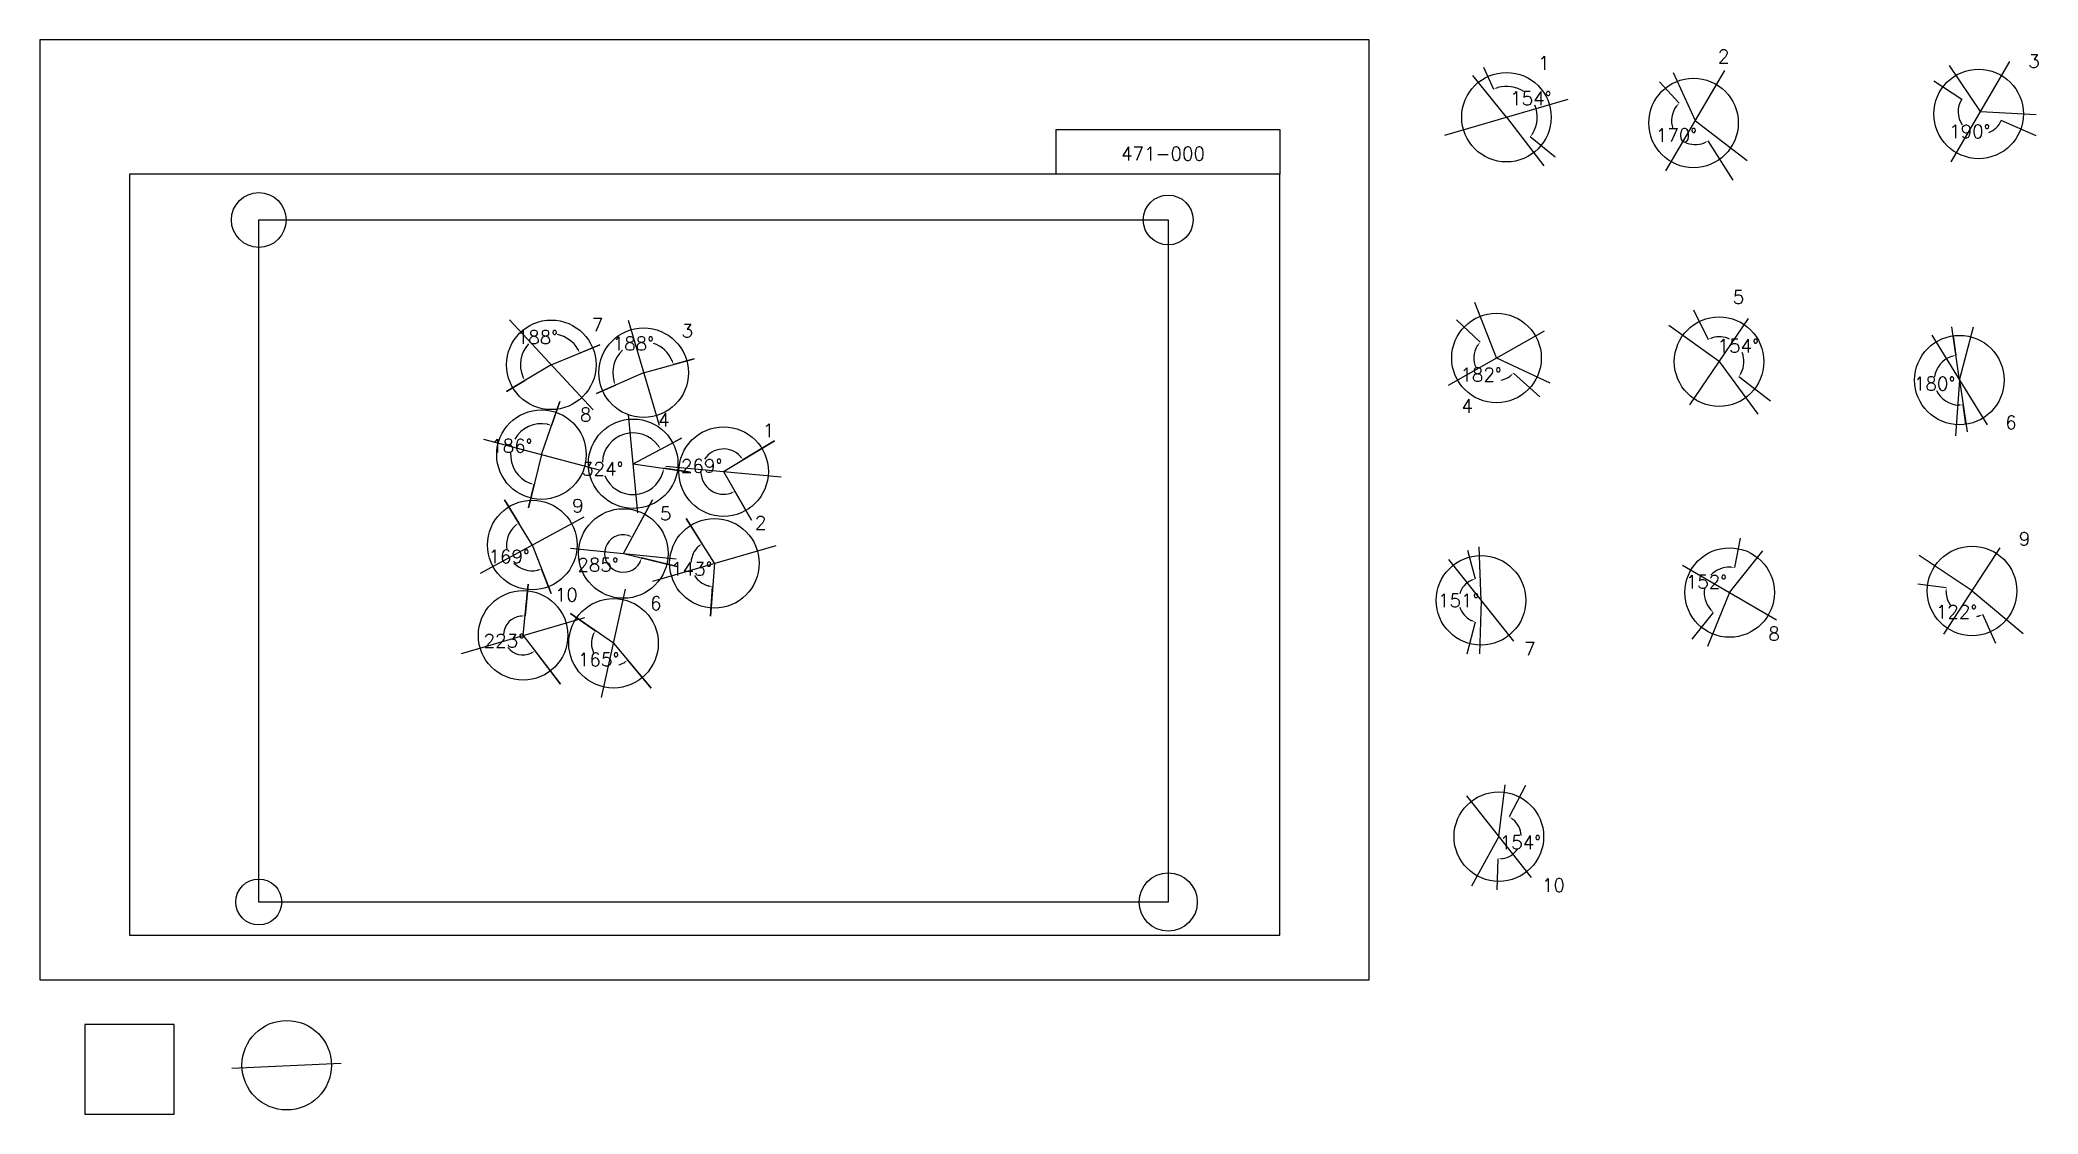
# Model space of a CAD drawing. Extents: x 0 to 2232157, y -150000 to 1050000.
import ezdxf

# ---------------------------------------------------------------- set-up
doc = ezdxf.new("R2010")
doc.units = 0
doc.header["$MEASUREMENT"] = 0
doc.layers.get('0').update_dxf_attribs({"linetype": 'CONTINUOUS'})
doc.layers.get('Defpoints').update_dxf_attribs({"linetype": 'CONTINUOUS'})
for name, color, linetype in [('_0-0_', 7, 'CONTINUOUS'), ('_0-1_V-nasSTD', 7, 'CONTINUOUS'), ('_0-2_番号', 7, 'CONTINUOUS'), ('ADD_LINE', 7, 'CONTINUOUS'), ('文字', 7, 'CONTINUOUS')]:
    doc.layers.add(name, color=color, linetype=linetype)
doc.layers.add('位置合わせ用', color=7, linetype='CONTINUOUS', plot=False)
doc.styles.get("Standard").update_dxf_attribs({"font": 'txt', "height": 15000, "bigfont": 'bigfont.shx'})
doc.dimstyles.get("Standard").update_dxf_attribs({"dimtxt": 0.18, "dimasz": 0.18, "dimexe": 0.18, "dimexo": 0.0625, "dimgap": 0.09, "dimtad": 0, "dimtih": 1, "dimtoh": 1, "dimdec": 4, "dimzin": 0, "dimdsep": 46, "dimtxsty": 'Standard', "dimcen": 0.09, "dimadec": 0, "dimazin": 0, "dimtfac": 1, "dimtdec": 4, "dimtofl": 0, "dimtmove": 0, "dimatfit": 3, "dimfxl": 1, "dimtolj": 1, "dimtzin": 0, "dimarcsym": 0})
picture_1 = doc.add_image_def('image1.jpg', size_in_pixel=(800, 600))

# ---------------------------------------------------------------- blocks, each defined once
blk = doc.blocks.new('-000-CCURVE_ORG002')
at = {"layer": '_0-0_', "color": 5, "linetype": 'Continuous'}
for p, q in [((30, -10), (10, -10)), ((10, -10), (10, -30)), ((30, -30), (30, -10)), ((10, -30), (30, -30))]:
    blk.add_line(p, q, dxfattribs=at)
blk = doc.blocks.new('-008-$$ATRU$$11$$背景色$$色$$0_0_0')
at = {"layer": '_0-2_番号'}
blk.add_blockref('-000-CCURVE_ORG002', (0, 0), dxfattribs=at)
blk = doc.blocks.new('*D27')
at = {"layer": 'ADD_LINE', "color": 0, "linetype": 'Continuous', "lineweight": -2}
for p, q in [((1612482, 1019756), (1623866, 995044)), ((1692790, 918934), (1664951, 941812))]:
    blk.add_line(p, q, dxfattribs=at)
for start, end in [(55.935441, 106.423298), (328.898292, 23.176446)]:
    blk.add_arc((1638300, 963714), 34496, start, end, dxfattribs=at)
at = {"layer": 'ADD_LINE', "color": 0}
for points in [[(1628254, 997582), (1628840, 996022), (1623866, 995045)], [(1667157, 946376), (1668518, 945414), (1664951, 941812)]]:
    blk.add_solid(points, dxfattribs=at)
at = {"layer": 'Defpoints', "color": 0}
for p in [(1612482, 1019756), (1638300, 963714), (1672046, 970868), (1692790, 918934)]:
    blk.add_point(p, dxfattribs=at)
at = {"layer": 'ADD_LINE', "color": 0, "linetype": 'Continuous', "insert": (1665608, 984790), "char_height": 15000, "attachment_point": 5}
blk.add_mtext('\\A1;154%%d', dxfattribs=at)
blk = doc.blocks.new('*D28')
at = {"color": 0, "linetype": 'Continuous', "lineweight": -2}
for p, q in [((1809179, 1003391), (1831324, 979396)), ((1891517, 893504), (1863720, 937271))]:
    blk.add_line(p, q, dxfattribs=at)
for start, end in [(143.458517, 199.177328), (242.968088, 291.666013)]:
    blk.add_arc((1849418, 959791), 26678, start, end, dxfattribs=at)
at = {"color": 0}
for points in [[(1828604, 975119), (1827364, 976233), (1831324, 979396)], [(1859646, 934256), (1858888, 935740), (1863721, 937271)]]:
    blk.add_solid(points, dxfattribs=at)
at = {"layer": 'Defpoints', "color": 0}
for p in [(1809179, 1003391), (1823088, 955491), (1849418, 959791), (1891518, 893504)]:
    blk.add_point(p, dxfattribs=at)
at = {"color": 0, "linetype": 'Continuous', "insert": (1828270, 943528), "char_height": 15000, "attachment_point": 5}
blk.add_mtext('\\A1;170%%d', dxfattribs=at)
blk = doc.blocks.new('*D31')
at = {"layer": 'ADD_LINE', "color": 0, "linetype": 'Continuous', "lineweight": -2}
for p, q in [((2115662, 1004203), (2146913, 983688)), ((2230150, 942907), (2190978, 959896))]:
    blk.add_line(p, q, dxfattribs=at)
for start, end in [(146.716384, 215.556167), (291.744567, 336.55299)]:
    blk.add_arc((2167922, 969896), 25131, start, end, dxfattribs=at)
at = {"layer": 'ADD_LINE', "color": 0}
for points in [[(2146913, 983688), (2146913, 983688), (2146913, 983688)], [(2190978, 959896), (2190978, 959896), (2190978, 959896)]]:
    blk.add_solid(points, dxfattribs=at)
at = {"layer": 'Defpoints', "color": 0}
for p in [(2115662, 1004204), (2167922, 969896), (2146156, 957332), (2230150, 942907)]:
    blk.add_point(p, dxfattribs=at)
at = {"layer": 'ADD_LINE', "color": 0, "linetype": 'Continuous', "insert": (2155982, 947782), "char_height": 15000, "attachment_point": 5}
blk.add_mtext('\\A1;190%%d', dxfattribs=at)
blk = doc.blocks.new('*D492')
at = {"color": 0, "linetype": 'Continuous', "lineweight": -2}
for p, q in [((1582560, 737261), (1608834, 712185)), ((1675657, 651191), (1646046, 677753))]:
    blk.add_line(p, q, dxfattribs=at)
for start, end in [(147.654398, 205.986177), (282.024317, 306.788949)]:
    blk.add_arc((1627174, 694681), 25352, start, end, dxfattribs=at)
at = {"color": 0}
for points in [[(1606412, 707733), (1605099, 708759), (1608834, 712185)], [(1642919, 673763), (1641794, 674993), (1646046, 677753)]]:
    blk.add_solid(points, dxfattribs=at)
at = {"layer": 'Defpoints', "color": 0}
for p in [(1582560, 737262), (1627174, 694681), (1602920, 687300), (1675658, 651190)]:
    blk.add_point(p, dxfattribs=at)
at = {"color": 0, "linetype": 'Continuous', "insert": (1609955, 676073), "char_height": 15000, "attachment_point": 5}
blk.add_mtext('\\A1;182%%d', dxfattribs=at)
blk = doc.blocks.new('*D493')
at = {"color": 0, "linetype": 'Continuous', "lineweight": -2}
for p, q in [((1847215, 748386), (1863522, 715452)), ((1933285, 646506), (1897834, 673710))]:
    blk.add_line(p, q, dxfattribs=at)
for start, end in [(64.877904, 105.999917), (332.840982, 21.383423)]:
    blk.add_arc((1875830, 690596), 27737, start, end, dxfattribs=at)
at = {"color": 0}
for points in [[(1867883, 718035), (1868485, 716481), (1863522, 715453)], [(1899804, 678380), (1901213, 677489), (1897835, 673710)]]:
    blk.add_solid(points, dxfattribs=at)
at = {"layer": 'Defpoints', "color": 0}
for p in [(1847214, 748386), (1887525, 715747), (1875830, 690596), (1933286, 646506)]:
    blk.add_point(p, dxfattribs=at)
at = {"color": 0, "linetype": 'Continuous', "insert": (1897257, 708209), "char_height": 15000, "attachment_point": 5}
blk.add_mtext('\\A1;154%%d', dxfattribs=at)
blk = doc.blocks.new('*D494')
at = {"color": 0, "linetype": 'Continuous', "lineweight": -2}
for p, q in [((2097719, 442479), (2129651, 438247)), ((2185031, 375777), (2170441, 407971))]:
    blk.add_line(p, q, dxfattribs=at)
for start, end in [(182.32444, 213.011449), (280.28229, 284.506363)]:
    blk.add_arc((2158450, 434431), 29051, start, end, dxfattribs=at)
at = {"color": 0}
for points in [[(2130255, 433215), (2128590, 433290), (2129651, 438247)], [(2166004, 405520), (2165449, 407092), (2170441, 407970)]]:
    blk.add_solid(points, dxfattribs=at)
at = {"layer": 'Defpoints', "color": 0}
for p in [(2097719, 442479), (2158450, 434431), (2134111, 418569), (2185032, 375776)]:
    blk.add_point(p, dxfattribs=at)
at = {"color": 0, "linetype": 'Continuous', "insert": (2141135, 411104), "char_height": 15000, "attachment_point": 5}
blk.add_mtext('\\A1;122%%d', dxfattribs=at)
blk = doc.blocks.new('*D495')
at = {"color": 0, "linetype": 'Continuous', "lineweight": -2}
for p, q in [((1899485, 493442), (1893065, 460614)), ((1845899, 380648), (1869761, 410403))]:
    blk.add_line(p, q, dxfattribs=at)
for start, end in [(88.997379, 136.834749), (170.916699, 221.208715)]:
    blk.add_arc((1887594, 432640), 28505, start, end, dxfattribs=at)
at = {"color": 0}
for points in [[(1888005, 460311), (1888181, 461969), (1893065, 460615)], [(1865573, 413259), (1866726, 414463), (1869761, 410403)]]:
    blk.add_solid(points, dxfattribs=at)
at = {"layer": 'Defpoints', "color": 0}
for p in [(1899486, 493442), (1869381, 454567), (1887594, 432640), (1845899, 380648)]:
    blk.add_point(p, dxfattribs=at)
at = {"color": 0, "linetype": 'Continuous', "insert": (1861739, 444640), "char_height": 15000, "attachment_point": 5}
blk.add_mtext('\\A1;152%%d', dxfattribs=at)
blk = doc.blocks.new('*D496')
at = {"color": 0, "linetype": 'Continuous', "lineweight": -2}
for p, q in [((1594921, 479957), (1603443, 448007)), ((1594453, 364310), (1603625, 399771))]:
    blk.add_line(p, q, dxfattribs=at)
for start, end in [(116.442259, 162.722612), (197.730428, 243.989803)]:
    blk.add_arc((1609870, 423913), 24936, start, end, dxfattribs=at)
at = {"color": 0}
for points in [[(1599060, 445461), (1598471, 447020), (1603443, 448007)], [(1598646, 400720), (1599223, 402284), (1603625, 399771)]]:
    blk.add_solid(points, dxfattribs=at)
at = {"layer": 'Defpoints', "color": 0}
for p in [(1594921, 479958), (1587247, 434403), (1609870, 423913), (1594453, 364310)]:
    blk.add_point(p, dxfattribs=at)
at = {"color": 0, "linetype": 'Continuous', "insert": (1584933, 423819), "char_height": 15000, "attachment_point": 5}
blk.add_mtext('\\A1;151%%d', dxfattribs=at)
blk = doc.blocks.new('*D497')
at = {"color": 0, "linetype": 'Continuous', "lineweight": -2}
for p, q in [((2137280, 719501), (2140368, 697666)), ((2151611, 620534), (2148379, 642348))]:
    blk.add_line(p, q, dxfattribs=at)
for start, end in [(108.314688, 172.816777), (204.310121, 268.164898)]:
    blk.add_arc((2144282, 669994), 27948, start, end, dxfattribs=at)
at = {"color": 0}
for points in [[(2135690, 695715), (2135310, 697337), (2140368, 697666)], [(2143435, 641228), (2143339, 642892), (2148379, 642348)]]:
    blk.add_solid(points, dxfattribs=at)
at = {"layer": 'Defpoints', "color": 0}
for p in [(2137280, 719501), (2144282, 669994), (2122350, 652671), (2151611, 620534)]:
    blk.add_point(p, dxfattribs=at)
at = {"color": 0, "linetype": 'Continuous', "insert": (2116623, 665988), "char_height": 15000, "attachment_point": 5}
blk.add_mtext('\\A1;180%%d', dxfattribs=at)
blk = doc.blocks.new('*D662')
at = {"color": 0, "linetype": 'Continuous', "lineweight": -2}
for p, q in [((1659684, 217062), (1641346, 182000)), ((1628066, 100544), (1629066, 134978))]:
    blk.add_line(p, q, dxfattribs=at)
for start, end in [(2.755917, 50.881259), (279.845571, 326.395586)]:
    blk.add_arc((1629789, 159904), 24936, start, end, dxfattribs=at)
at = {"color": 0}
for points in [[(1645980, 179947), (1645064, 178555), (1641346, 182001)], [(1633993, 136166), (1634112, 134504), (1629066, 134978)]]:
    blk.add_solid(points, dxfattribs=at)
at = {"layer": 'Defpoints', "color": 0}
for p in [(1659684, 217062), (1629789, 159904), (1648804, 143771), (1628066, 100544)]:
    blk.add_point(p, dxfattribs=at)
at = {"color": 0, "linetype": 'Continuous', "insert": (1653916, 153603), "char_height": 15000, "attachment_point": 5}
blk.add_mtext('\\A1;154%%d', dxfattribs=at)
blk = doc.blocks.new('*D665')
at = {"layer": 'ADD_LINE', "color": 0, "linetype": 'Continuous', "lineweight": -2}
for p, q in [((820532, 602001), (785399, 580815)), ((795050, 513354), (776356, 545796))]:
    blk.add_line(p, q, dxfattribs=at)
for start, end in [(42.421954, 146.89427), (182.645006, 288.620769)]:
    blk.add_arc((763713, 567738), 25324, start, end, dxfattribs=at)
at = {"layer": 'ADD_LINE', "color": 0}
for points in [[(781739, 584322), (783074, 585320), (785399, 580815)], [(772141, 542980), (771456, 544499), (776356, 545796)]]:
    blk.add_solid(points, dxfattribs=at)
at = {"layer": 'Defpoints', "color": 0}
for p in [(820532, 602002), (763713, 567738), (741855, 554949), (795050, 513354)]:
    blk.add_point(p, dxfattribs=at)
at = {"layer": 'ADD_LINE', "color": 0, "linetype": 'Continuous', "insert": (739193, 574069), "char_height": 15000, "attachment_point": 5}
blk.add_mtext('\\A1;269%%d', dxfattribs=at)
blk = doc.blocks.new('*D668')
at = {"layer": 'ADD_LINE', "color": 0, "linetype": 'Continuous', "lineweight": -2}
for p, q in [((722048, 515227), (739582, 487348)), ((748982, 406321), (751488, 439268))]:
    blk.add_line(p, q, dxfattribs=at)
for start, end in [(133.168478, 177.293791), (211.86742, 254.648328)]:
    blk.add_arc((753466, 465272), 26080, start, end, dxfattribs=at)
at = {"layer": 'ADD_LINE', "color": 0}
for points in [[(736133, 483633), (735115, 484953), (739582, 487348)], [(746419, 439302), (746704, 440944), (751488, 439268)]]:
    blk.add_solid(points, dxfattribs=at)
at = {"layer": 'Defpoints', "color": 0}
for p in [(722048, 515228), (727783, 469803), (753466, 465272), (748982, 406321)]:
    blk.add_point(p, dxfattribs=at)
at = {"layer": 'ADD_LINE', "color": 0, "linetype": 'Continuous', "insert": (728151, 459003), "char_height": 15000, "attachment_point": 5}
blk.add_mtext('\\A1;143%%d', dxfattribs=at)
blk = doc.blocks.new('*D671')
at = {"layer": 'ADD_LINE', "color": 0, "linetype": 'Continuous', "lineweight": -2}
for p, q in [((730670, 693622), (707697, 687346)), ((621624, 655025), (642846, 664362))]:
    blk.add_line(p, q, dxfattribs=at)
for start, end in [(133.519924, 195.436195), (23.592993, 71.445157)]:
    blk.add_arc((674421, 678254), 34496, start, end, dxfattribs=at)
at = {"layer": 'ADD_LINE', "color": 0}
for points in [[(705247, 691784), (706819, 692338), (707697, 687346)], [(640384, 668793), (641955, 669352), (642846, 664362)]]:
    blk.add_solid(points, dxfattribs=at)
at = {"layer": 'Defpoints', "color": 0}
for p in [(681532, 712009), (730670, 693622), (674421, 678254), (621624, 655025)]:
    blk.add_point(p, dxfattribs=at)
at = {"layer": 'ADD_LINE', "color": 0, "linetype": 'Continuous', "insert": (662898, 710769), "char_height": 15000, "attachment_point": 5}
blk.add_mtext('\\A1;188%%d', dxfattribs=at)
blk = doc.blocks.new('*D674')
at = {"layer": 'ADD_LINE', "color": 0, "linetype": 'Continuous', "lineweight": -2}
for p, q in [((716735, 604928), (693243, 592575)), ((726478, 567080), (696834, 571469))]:
    blk.add_line(p, q, dxfattribs=at)
for start, end in [(36.048803, 177.153589), (202.655172, 343.266719)]:
    blk.add_arc((662711, 576520), 34496, start, end, dxfattribs=at)
at = {"layer": 'ADD_LINE', "color": 0}
for points in [[(689893, 596380), (691309, 597261), (693243, 592575)], [(696559, 566407), (694932, 566770), (696834, 571469)]]:
    blk.add_solid(points, dxfattribs=at)
at = {"layer": 'Defpoints', "color": 0}
for p in [(716735, 604928), (638029, 600620), (662711, 576520), (726478, 567080)]:
    blk.add_point(p, dxfattribs=at)
at = {"layer": 'ADD_LINE', "color": 0, "linetype": 'Continuous', "insert": (628704, 570733), "char_height": 15000, "attachment_point": 5}
blk.add_mtext('\\A1;324%%d', dxfattribs=at)
blk = doc.blocks.new('*D677')
at = {"layer": 'ADD_LINE', "color": 0, "linetype": 'Continuous', "lineweight": -2}
for p, q in [((684400, 536299), (661736, 494638)), ((711568, 461822), (672082, 471343))]:
    blk.add_line(p, q, dxfattribs=at)
blk.add_arc((651732, 476250), 20933, 75.170952, 332.724201, dxfattribs=at)
at = {"layer": 'ADD_LINE', "color": 0}
for points in [[(656782, 495712), (657398, 497261), (661736, 494638)], [(671119, 466367), (669557, 466948), (672082, 471343)]]:
    blk.add_solid(points, dxfattribs=at)
at = {"layer": 'Defpoints', "color": 0}
for p in [(684400, 536300), (632543, 484614), (651732, 476250), (711568, 461822)]:
    blk.add_point(p, dxfattribs=at)
at = {"layer": 'ADD_LINE', "color": 0, "linetype": 'Continuous', "insert": (623462, 463695), "char_height": 15000, "attachment_point": 5}
blk.add_mtext('\\A1;285%%d', dxfattribs=at)
blk = doc.blocks.new('*D680')
at = {"layer": 'ADD_LINE', "color": 0, "linetype": 'Continuous', "lineweight": -2}
for p, q in [((592591, 409359), (620467, 390040)), ((682639, 325981), (656604, 357059))]:
    blk.add_line(p, q, dxfattribs=at)
for start, end in [(156.902807, 205.771084), (283.73591, 298.327103)]:
    blk.add_arc((640754, 375980), 24683, start, end, dxfattribs=at)
at = {"layer": 'ADD_LINE', "color": 0}
for points in [[(618779, 385261), (617320, 386066), (620466, 390040)], [(652934, 353563), (651998, 354943), (656604, 357059)]]:
    blk.add_solid(points, dxfattribs=at)
at = {"layer": 'Defpoints', "color": 0}
for p in [(592591, 409359), (617584, 367470), (640754, 375980), (682639, 325981)]:
    blk.add_point(p, dxfattribs=at)
at = {"layer": 'ADD_LINE', "color": 0, "linetype": 'Continuous', "insert": (624115, 357749), "char_height": 15000, "attachment_point": 5}
blk.add_mtext('\\A1;165%%d', dxfattribs=at)
blk = doc.blocks.new('*D683')
at = {"layer": 'ADD_LINE', "color": 0, "linetype": 'Continuous', "lineweight": -2}
for p, q in [((625408, 709354), (603119, 700174)), ((521186, 657243), (541584, 669389))]:
    blk.add_line(p, q, dxfattribs=at)
for start, end in [(30.69762, 78.17994), (137.397953, 202.458985)]:
    blk.add_arc((571223, 687037), 34496, start, end, dxfattribs=at)
at = {"layer": 'ADD_LINE', "color": 0}
for points in [[(600140, 704275), (601631, 705020), (603119, 700174)], [(538599, 673486), (540089, 674232), (541584, 669389)]]:
    blk.add_solid(points, dxfattribs=at)
at = {"layer": 'Defpoints', "color": 0}
for p in [(574121, 721411), (625408, 709354), (571223, 687037), (521186, 657243)]:
    blk.add_point(p, dxfattribs=at)
at = {"layer": 'ADD_LINE', "color": 0, "linetype": 'Continuous', "insert": (555789, 717887), "char_height": 15000, "attachment_point": 5}
blk.add_mtext('\\A1;188%%d', dxfattribs=at)
blk = doc.blocks.new('*D686')
at = {"layer": 'ADD_LINE', "color": 0, "linetype": 'Continuous', "lineweight": -2}
for p, q in [((580909, 646118), (571587, 619344)), ((545778, 527258), (552096, 553248))]:
    blk.add_line(p, q, dxfattribs=at)
for start, end in [(79.115498, 149.982315), (176.248782, 248.024252)]:
    blk.add_arc((560245, 586767), 34496, start, end, dxfattribs=at)
at = {"layer": 'ADD_LINE', "color": 0}
for points in [[(566542, 619837), (566975, 621447), (571587, 619344)], [(547081, 553984), (547591, 555571), (552096, 553248)]]:
    blk.add_solid(points, dxfattribs=at)
at = {"layer": 'Defpoints', "color": 0}
for p in [(580909, 646118), (536874, 612140), (560245, 586767), (545778, 527258)]:
    blk.add_point(p, dxfattribs=at)
at = {"layer": 'ADD_LINE', "color": 0, "linetype": 'Continuous', "insert": (527158, 596524), "char_height": 15000, "attachment_point": 5}
blk.add_mtext('\\A1;186%%d', dxfattribs=at)
blk = doc.blocks.new('*D689')
at = {"layer": 'ADD_LINE', "color": 0, "linetype": 'Continuous', "lineweight": -2}
for p, q in [((518844, 536040), (534817, 510264)), ((570955, 431381), (560362, 458871))]:
    blk.add_line(p, q, dxfattribs=at)
for start, end in [(131.737435, 190.653865), (224.855559, 281.121865)]:
    blk.add_arc((549998, 485765), 28822, start, end, dxfattribs=at)
at = {"layer": 'ADD_LINE', "color": 0}
for points in [[(531310, 506604), (530312, 507939), (534817, 510264)], [(555789, 456684), (555327, 458285), (560362, 458871)]]:
    blk.add_solid(points, dxfattribs=at)
at = {"layer": 'Defpoints', "color": 0}
for p in [(518844, 536040), (549998, 485765), (533321, 462259), (570955, 431381)]:
    blk.add_point(p, dxfattribs=at)
at = {"layer": 'ADD_LINE', "color": 0, "linetype": 'Continuous', "insert": (524189, 472936), "char_height": 15000, "attachment_point": 5}
blk.add_mtext('\\A1;169%%d', dxfattribs=at)
blk = doc.blocks.new('*D692')
at = {"layer": 'ADD_LINE', "color": 0, "linetype": 'Continuous', "lineweight": -2}
for p, q in [((545498, 442132), (541929, 406495)), ((581637, 330379), (553079, 367459))]:
    blk.add_line(p, q, dxfattribs=at)
for start, end in [(97.424813, 176.058577), (218.173038, 294.457619)]:
    blk.add_arc((539752, 384763), 21841, start, end, dxfattribs=at)
at = {"layer": 'ADD_LINE', "color": 0}
for points in [[(536942, 405588), (536917, 407255), (541929, 406496)], [(549224, 364167), (548365, 365595), (553079, 367459)]]:
    blk.add_solid(points, dxfattribs=at)
at = {"layer": 'Defpoints', "color": 0}
for p in [(545498, 442132), (519399, 392690), (539752, 384763), (581637, 330379)]:
    blk.add_point(p, dxfattribs=at)
at = {"layer": 'ADD_LINE', "color": 0, "linetype": 'Continuous', "insert": (518750, 378764), "char_height": 15000, "attachment_point": 5}
blk.add_mtext('\\A1;223%%d', dxfattribs=at)

msp = doc.modelspace()

# ---------------------------------------------------------------- linework, layer by layer
at = {"layer": '_0-1_V-nasSTD', "color": 7, "linetype": 'Continuous'}
for p, q in [((1485000, 1050000), (0, 1050000)), ((0, 1050000), (0, 0)), ((1485000, 1050000), (0, 1050000)), ((0, 1050000), (0, 0)), ((1485000, 0), (1485000, 1050000)), ((1485000, 0), (1485000, 1050000)), ((1135000, 950000), (1135000, 900000)), ((1135000, 950000), (1385000, 950000)), ((1385000, 950000), (1385000, 900000)), ((1385000, 900000), (100000, 900000)), ((100000, 900000), (100000, 50000)), ((1385000, 50000), (1385000, 900000)), ((100000, 50000), (1385000, 50000)), ((0, 0), (1485000, 0)), ((0, 0), (1485000, 0))]:
    msp.add_line(p, q, dxfattribs=at)
at = {"layer": 'ADD_LINE', "color": 5, "linetype": 'Continuous'}
for p, q in [((1638300.12759, 963713.94411), (1600657, 1010465.5)), ((1849417.68706, 959791.40858), (1824731.61592, 1013095)), ((2167921.53926, 969895.92252), (2133337.061, 1021586.01265)), ((1638300.12759, 963713.94411), (1680185.5, 909330)), ((2167921.53926, 969895.92252), (2230150.4375, 966693.63309)), ((1849417.68706, 959791.40858), (1907070.5, 915461)), ((1627173.85936, 694681.42053), (1603053, 756584)), ((1875829.60478, 690595.69901), (1819695, 730821)), ((2144282.17651, 669993.66595), (2135874.84661, 729434.5)), ((2144282.17651, 669993.66595), (2159881.11393, 729434.5)), ((571223.25, 687036.94411), (625408.5, 709354.5)), ((674420.75, 678254.44411), (730670.5, 693622.5)), ((1627173.85936, 694681.42053), (1686782, 666999.5)), ((571223.25, 687036.94411), (521186, 657243)), ((674420.75, 678254.44411), (621623.5, 655025)), ((1875829.60478, 690595.69901), (1919233, 631868.5)), ((2144282.17651, 669993.66595), (2139973.5, 607862)), ((2144282.17651, 669993.66595), (2152852.5, 612158.5)), ((560244.75, 586766.94411), (580909, 646118)), ((662710.75, 576520.44411), (716735, 604928)), ((560244.75, 586766.94411), (545778, 527258)), ((763712.75, 567737.94411), (820532.5, 602001.5)), ((662710.75, 576520.44411), (726478, 567080)), ((763712.75, 567737.94411), (795050.39414, 513354)), ((549998.25, 485764.94411), (518844, 536040.5)), ((651732.25, 476250.44411), (684400.5, 536299.5)), ((753466.25, 465271.94411), (722048, 515227.5)), ((549998.25, 485764.94411), (570954.97404, 431381)), ((651732.25, 476250.44411), (711568.5, 461821.5)), ((1609869.59541, 423912.59025), (1607859.5021, 483624.43754)), ((1887594.19761, 432639.77192), (1924592.5, 479202.5)), ((2158449.59821, 434430.75199), (2099218, 473956.5)), ((753466.25, 465271.94411), (748982, 406321)), ((539751.75, 384762.94411), (545498.5, 442132.5)), ((1887594.19761, 432639.77192), (1862762, 372404)), ((2158449.59821, 434430.75199), (2215384.5, 387018.5)), ((640753.75, 375980.44411), (592591, 409359)), ((1609869.59541, 423912.59025), (1608159.50179, 364310.06247)), ((539751.75, 384762.94411), (581637.12241, 330379)), ((640753.75, 375980.44411), (682639.12241, 325980.67938)), ((1629789, 159904), (1636845.5, 217647.28885)), ((1629789, 159904), (1599375.79815, 104642.5))]:
    msp.add_line(p, q, dxfattribs=at)
at = {"layer": 'ADD_LINE', "color": 1, "linetype": 'Continuous'}
for p, q in [((1816519.43706, 903878.65858), (1882315.93706, 1015704.15858)), ((2135023.28926, 913983.17252), (2200819.78926, 1025808.67252)), ((1569397.37759, 943664.44411), (1707202.87759, 983763.44411)), ((524381.75, 737391.44411), (618064.75, 636682.44411)), ((657056.25006, 736804.12851), (691785.24994, 619704.75972)), ((1843082.10478, 642335.94901), (1908577.10478, 738855.44901)), ((1573690.48436, 664418.92053), (1680657.23436, 724943.92053)), ((2113351.05151, 720119.29095), (2175213.30151, 619868.04095)), ((667894.51212, 521622.19411), (657526.98788, 631418.69411)), ((495653.74237, 603966.26127), (624835.75763, 569567.62696)), ((699305.625, 573739.43014), (828119.875, 561736.45808)), ((491971, 454439.88028), (608025.5, 517090.00794)), ((592712, 482339.94411), (710752.5, 470160.94411)), ((684563.5, 445222.44411), (822369, 485321.44411)), ((1573599.84541, 469670.84025), (1646139.34541, 378154.34025)), ((2126994.59821, 386171.00199), (2189904.59821, 482690.50199)), ((1835025.69761, 463233.02192), (1940162.69761, 402046.52192)), ((627404, 315554.94411), (654103.5, 436405.94411)), ((470849, 364713.44411), (608654.5, 404812.44411)), ((1593519.25, 205662.25), (1666058.75, 114145.75)), ((214262.32302, -98799.56876), (336470.78129, -93322.43898))]:
    msp.add_line(p, q, dxfattribs=at)
at = {"layer": 'ADD_LINE', "color": 5, "linetype": 'ByBlock'}
for centre in [(1638300.12759, 963713.94411), (1847299.84098, 957259.81804), (2165803.69318, 967364.33199), (571223.25, 687036.94411), (1627173.85936, 694681.42053), (1875829.60478, 690595.69901), (674420.75, 678254.44411), (2144282.17651, 669993.66595), (560244.75, 586766.94411), (662710.75, 576520.44411), (763712.75, 567737.94411), (549998.25, 485764.94411), (651732.25, 476250.44411), (753466.25, 465271.94411), (1609869.59541, 423912.59025), (1887594.19761, 432639.77192), (2158449.59821, 434430.75199), (539751.75, 384762.94411), (640753.75, 375980.44411), (1629789, 159904), (275704.61091, -95468.83904)]:
    msp.add_circle(centre, 50000, dxfattribs=at)
at = {"layer": '位置合わせ用', "color": 5, "linetype": 'Continuous'}
for centre, radius in [((244424.4, 848880.595), 30579.2687), ((1260424.4, 848880.595), 27848.33235), ((244424.4, 86880.595), 25672.78835), ((1260424.4, 86880.595), 32483.49996)]:
    msp.add_circle(centre, radius, dxfattribs=at)

# ---------------------------------------------------------------- block references
at = {"layer": '_0-0_', "xscale": 5000, "yscale": 5000, "zscale": 5000}
msp.add_blockref('-008-$$ATRU$$11$$背景色$$色$$0_0_0', (0, 0), dxfattribs=at)

# ---------------------------------------------------------------- texts
at = {"layer": '文字', "color": 5, "linetype": 'Continuous'}
for s, p in [('1', (1673664.84659, 1016741.02454)), ('2', (1874537.93706, 1024176.15858)), ('3', (2221228, 1018828.5)), ('5', (1891120.10478, 755271.69901)), ('7', (616496.5, 724140.5)), ('3', (716767, 717553.5)), ('4', (1587985.85936, 633522.92053)), ('8', (603322.5, 623870.5)), ('4', (690452.99987, 618118.13121)), ('6', (2195400.17651, 615212.66595)), ('1', (807522, 606305)), ('9', (594540, 522136.5)), ('5', (692614, 513354)), ('2', (798739.5, 503107)), ('9', (2210625.69761, 485179.27192)), ('10', (575116.469, 422598.12438)), ('6', (681635.5, 413083.5)), ('8', (1930840.69761, 379162.77192)), ('7', (1657991.59541, 362204.09025)), ('10', (1677911, 98195.5))]:
    msp.add_text(s, height=15000, dxfattribs=at).set_placement(p)
at = {"layer": '文字', "linetype": 'Continuous'}
msp.add_text('471-000', height=15000, dxfattribs=at).set_placement((1207698.06436, 915464.91089))

# ---------------------------------------------------------------- dimensions: what is measured, and where the dimension line sits
at = {"color": 5, "linetype": 'Continuous'}
for base, center, p1, p2, picture, middle in [((1823088.23526, 955490.96023), (1849417.68706, 959791.40858), (1809178.77504, 1003391.05715), (1891517.5, 893504), '*D28', (1828269.9978, 943527.67201)), ((1602919.66927, 687300.1765), (1627173.85936, 694681.42053), (1582560, 737261.5), (1675657.5, 651190.5), '*D492', (1609955.37168, 676073.03042)), ((1887525.02456, 715746.55986), (1875829.60478, 690595.69901), (1847214.5, 748386.5), (1933285.5, 646506), '*D493', (1897256.73514, 708208.95339)), ((2122350.14113, 652670.99813), (2144282.17651, 669993.66595), (2137279.85621, 719500.91301), (2151611.40936, 620533.75951), '*D497', (2116622.71578, 665988.26601)), ((1869381.14317, 454567.03326), (1887594.19761, 432639.77192), (1899485.5, 493442.5), (1845899, 380648), '*D495', (1861738.50652, 444639.91276)), ((1587247.09662, 434402.94997), (1609869.59541, 423912.59025), (1594921, 479957.5), (1594452.55209, 364310), '*D496', (1584933.35154, 423818.56891)), ((2134111.47282, 418568.6119), (2158449.59821, 434430.75199), (2097719, 442479), (2185031.5, 375776.5), '*D494', (2141135.0292, 411103.5675)), ((1648803.90553, 143771.4718), (1629789, 159904), (1659684.47103, 217061.94462), (1628066.5, 100544), '*D662', (1653916.18486, 153602.8851))]:
    dim = msp.add_angular_dim_3p(base=base, center=center, p1=p1, p2=p2, dimstyle='Standard', override={"dimasz": 5000, "dimtmove": 2}, dxfattribs=at)
    dim.commit()
    dim.dimension.update_dxf_attribs({"geometry": picture, "text_midpoint": middle})
at = {"layer": 'ADD_LINE', "color": 5, "linetype": 'Continuous'}
for base, center, p1, p2, override, picture, middle in [((1672045.78438, 970867.8893), (1638300.12759, 963713.94411), (1612481.5, 1019756.5), (1692790, 918933.5), {"dimasz": 5000, "dimtmove": 2}, '*D27', (1665608.30751, 984790.2719)), ((2146156.07889, 957332.10205), (2167921.53926, 969895.92252), (2115661.5, 1004203.5), (2230150.5, 942906.93528), {"dimtmove": 2}, '*D31', (2155981.84538, 947781.93238)), ((574121.33891, 721410.61666), (571223.25, 687036.94411), (521186, 657243), (625408.5, 709354.5), {"dimasz": 5000, "dimtmove": 2}, '*D683', (555789.20126, 717887.20219)), ((681531.90815, 712009.14325), (674420.75, 678254.44411), (621623.5, 655025), (730670.5, 693622.5), {"dimasz": 5000, "dimtmove": 2}, '*D671', (662897.59086, 710768.51933)), ((536874.34706, 612139.61741), (560244.75, 586766.94411), (545778, 527258), (580909, 646118), {"dimasz": 5000, "dimtmove": 2}, '*D686', (527157.73841, 596523.8877)), ((638029.17416, 600619.57476), (662710.75, 576520.44411), (716735, 604928), (726478, 567080), {"dimasz": 5000, "dimtmove": 2}, '*D674', (628704.01526, 570733.36569)), ((741855.25615, 554949.32265), (763712.75, 567737.94411), (820532.5, 602001.5), (795050.39414, 513354), {"dimasz": 5000, "dimtmove": 2}, '*D665', (739193.13351, 574069.39604)), ((533320.58628, 462258.59198), (549998.25, 485764.94411), (570954.97404, 431381), (518844, 536040.5), {"dimasz": 5000, "dimtmove": 2}, '*D689', (524188.90813, 472936.42393)), ((632542.87786, 484614.43082), (651732.25, 476250.44411), (684400.5, 536299.5), (711568.5, 461821.5), {"dimasz": 5000, "dimtmove": 2}, '*D677', (623462.09681, 463694.74188)), ((727783.34011, 469803.06383), (753466.25, 465271.94411), (722048, 515227.5), (748982, 406321), {"dimasz": 5000, "dimtmove": 2}, '*D668', (728151.32047, 459003.1923)), ((519399.37291, 392689.52753), (539751.75, 384762.94411), (545498.5, 442132.5), (581637.12241, 330379), {"dimasz": 5000, "dimtmove": 2}, '*D692', (518750.21219, 378764.16197)), ((617584.15343, 367469.99475), (640753.75, 375980.44411), (592591, 409359), (682639.12241, 325980.67938), {"dimasz": 5000, "dimtmove": 2}, '*D680', (624114.60039, 357748.6956))]:
    dim = msp.add_angular_dim_3p(base=base, center=center, p1=p1, p2=p2, dimstyle='Standard', override=override, dxfattribs=at)
    dim.commit()
    dim.dimension.update_dxf_attribs({"geometry": picture, "text_midpoint": middle})

# ---------------------------------------------------------------- pictures from other files: only their frames are drawn
image = msp.add_image(picture_1, insert=(244424.4, 86880.595), size_in_units=(1016000, 762000), dxfattribs=at)
image.dxf.flags = 7

doc.saveas('drawing.dxf')
